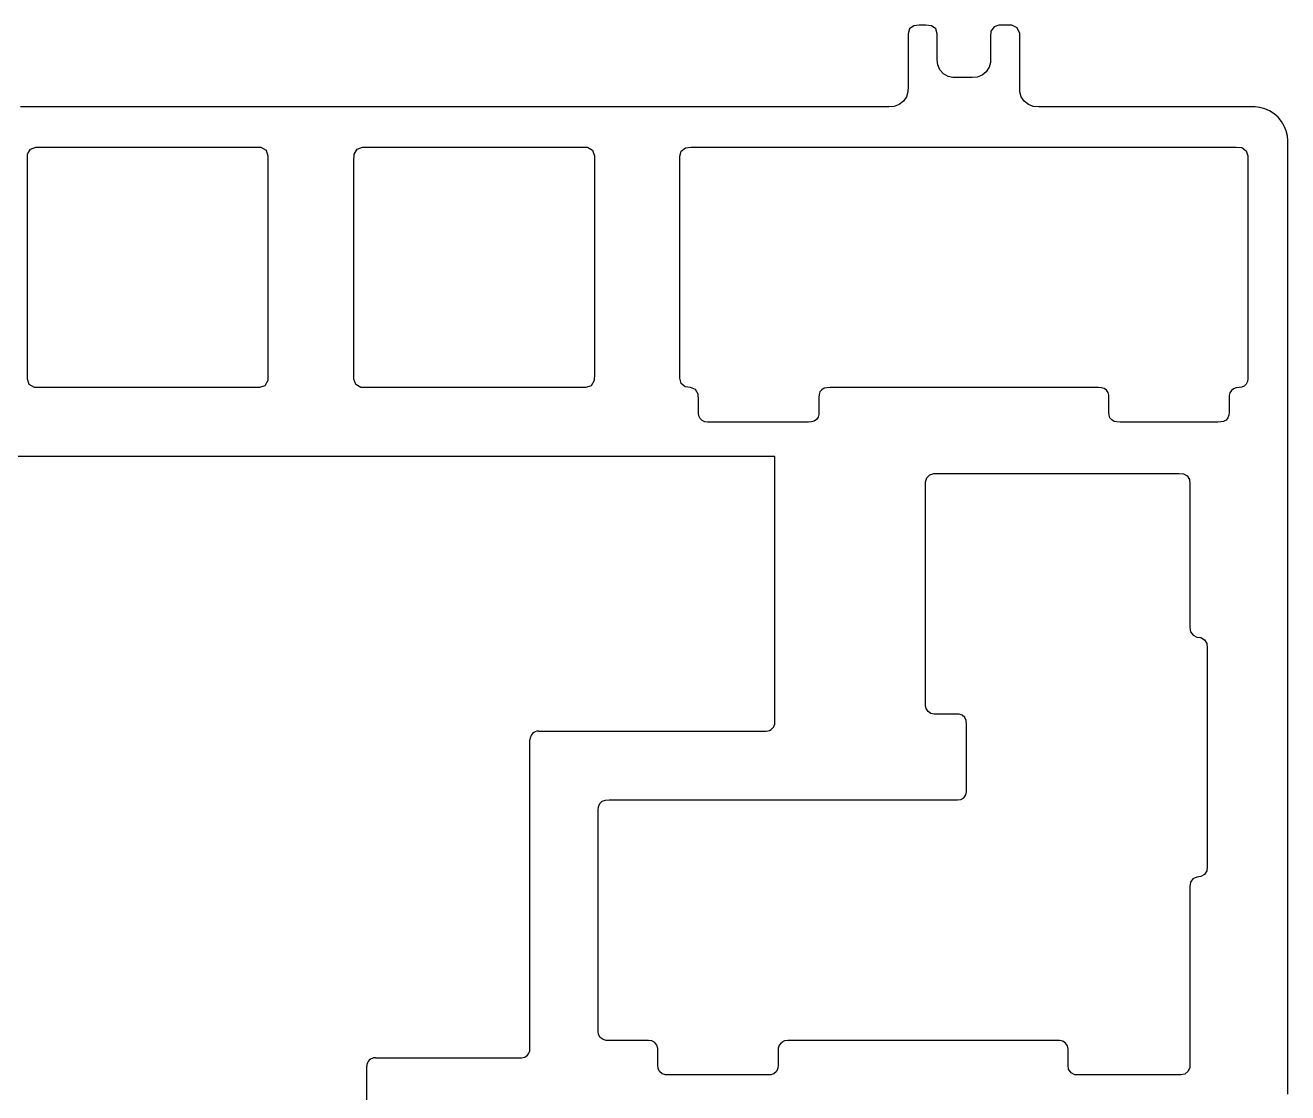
# Model space of a CAD drawing. Extents: x 82 to 366, y 80 to 184.
# Drawn here: x 292.8 to 366.3, y 121.8 to 184 of the extents above; entities that cross this region are included whole.
import ezdxf

# ---------------------------------------------------------------- set-up
doc = ezdxf.new("R2010")
doc.units = 0
doc.layers.get('0').update_dxf_attribs({"linetype": 'CONTINUOUS'})
doc.layers.add('레이어_01', color=18, linetype='CONTINUOUS')

msp = doc.modelspace()

# ---------------------------------------------------------------- linework, layer by layer
for p, q in [((336.425, 158.862), (111.925, 158.862)), ((336.425, 143.371), (336.425, 158.862)), ((322.675, 142.871), (335.925, 142.871)), ((322.175, 124.362), (322.175, 142.371)), ((313.175, 123.862), (321.675, 123.862)), ((312.675, 105.362), (312.675, 123.362))]:
    msp.add_line(p, q)
for centre, start, end in [((335.925, 143.371), 270, 0), ((322.675, 142.371), 90, 180), ((321.675, 124.362), 270, 0), ((313.175, 123.362), 90, 180)]:
    msp.add_arc(centre, 0.5, start, end)
at = {"layer": '레이어_01', "color": 7}
for points in [[(366.274878, 121.736114), (366.274878, 122.118981), (366.274878, 122.501847), (366.274878, 122.884714), (366.274878, 123.267581), (366.274878, 123.650448), (366.274878, 124.033314), (366.274878, 124.416181), (366.274878, 124.799048), (366.274878, 125.181915), (366.274878, 125.564781), (366.274878, 125.947648), (366.274878, 126.330515), (366.274878, 126.713382), (366.274878, 127.096248), (366.274878, 127.479115), (366.274878, 127.861982), (366.274878, 128.244849), (366.274878, 128.627715), (366.274878, 129.010582), (366.274878, 129.393449), (366.274878, 129.776316), (366.274878, 130.159182), (366.274878, 130.542049), (366.274878, 130.924916), (366.274878, 131.307783), (366.274878, 131.690649), (366.274878, 132.073516), (366.274878, 132.456383), (366.274878, 132.83925), (366.274878, 133.222116), (366.274878, 133.604983), (366.274878, 133.98785), (366.274878, 134.370716), (366.274878, 134.753583), (366.274878, 135.13645), (366.274878, 135.519317), (366.274878, 135.902183), (366.274878, 136.28505), (366.274878, 136.667917), (366.274878, 137.050784), (366.274878, 137.43365), (366.274878, 137.816517), (366.274878, 138.199384), (366.274878, 138.582251), (366.274878, 138.965117), (366.274878, 139.347984), (366.274878, 139.730851), (366.274878, 140.113718), (366.274878, 140.496584), (366.274878, 140.879451), (366.274878, 141.262318), (366.274878, 141.645185), (366.274878, 142.028051), (366.274878, 142.410918), (366.274878, 142.793785), (366.274878, 143.176652), (366.274878, 143.559518), (366.274878, 143.942385), (366.274878, 144.325252), (366.274878, 144.708119), (366.274878, 145.090985), (366.274878, 145.473852), (366.274878, 145.856719), (366.274878, 146.239586), (366.274878, 146.622452), (366.274878, 147.005319), (366.274878, 147.388186), (366.274878, 147.771053), (366.274878, 148.153919), (366.274878, 148.536786), (366.274878, 148.919653), (366.274878, 149.30252), (366.274878, 149.685386), (366.274878, 150.068253), (366.274878, 150.45112), (366.274878, 150.833987), (366.274878, 151.216853), (366.274878, 151.59972), (366.274878, 151.982587), (366.274878, 152.365454), (366.274878, 152.74832), (366.274878, 153.131187), (366.274878, 153.514054), (366.274878, 153.896921), (366.274878, 154.279787), (366.274878, 154.662654), (366.274878, 155.045521), (366.274878, 155.428387), (366.274878, 155.811254), (366.274878, 156.194121), (366.274878, 156.576988), (366.274878, 156.959854), (366.274878, 157.342721), (366.274878, 157.725588), (366.274878, 158.108455), (366.274878, 158.491321), (366.274878, 158.874188), (366.274878, 159.257055), (366.274878, 159.639922), (366.274878, 160.022788), (366.274878, 160.405655), (366.274878, 160.788522), (366.274878, 161.171389), (366.274878, 161.554255), (366.274878, 161.937122), (366.274878, 162.319989), (366.274878, 162.702856), (366.274878, 163.085722), (366.274878, 163.468589), (366.274878, 163.851456), (366.274878, 164.234323), (366.274878, 164.617189), (366.274878, 165.000056), (366.274878, 165.382923), (366.274878, 165.76579), (366.274878, 166.148656), (366.274878, 166.531523), (366.274877, 166.91439), (366.274877, 167.297257), (366.274877, 167.680123), (366.274877, 168.06299), (366.274877, 168.445857), (366.274877, 168.828724), (366.274877, 169.21159), (366.274877, 169.594457), (366.274877, 169.977324), (366.274877, 170.360191), (366.274877, 170.743057), (366.274877, 171.125924), (366.274877, 171.508791), (366.274877, 171.891658), (366.274877, 172.274524), (366.274877, 172.657391), (366.274877, 173.040258), (366.274877, 173.423125), (366.274877, 173.805991), (366.274877, 174.188858), (366.274877, 174.571725), (366.274877, 174.954591), (366.274877, 175.337458), (366.274877, 175.720325), (366.274877, 176.103192), (366.274877, 176.486058), (366.274877, 176.868925), (366.274682, 177.240326), (366.251282, 177.518684), (366.185419, 177.803839), (366.073869, 178.086233), (365.916326, 178.355023), (365.71592, 178.599239), (365.479177, 178.809139), (365.215342, 178.977458), (364.935216, 179.100217), (364.649788, 179.17692), (364.369012, 179.210157), (364.023924, 179.212373), (363.641058, 179.212373), (363.258191, 179.212373), (362.875324, 179.212373), (362.492457, 179.212373), (362.109591, 179.212373), (361.726724, 179.212373), (361.343857, 179.212373), (360.96099, 179.212373), (360.578124, 179.212373), (360.195257, 179.212373), (359.81239, 179.212373), (359.429523, 179.212373), (359.046657, 179.212373), (358.66379, 179.212373), (358.280923, 179.212373), (357.898056, 179.212373), (357.51519, 179.212373), (357.132323, 179.212373), (356.749456, 179.212373), (356.366589, 179.212373), (355.983723, 179.212373), (355.600856, 179.212373), (355.217989, 179.212373), (354.835123, 179.212373), (354.452256, 179.212373), (354.069389, 179.212373), (353.686522, 179.212373), (353.303656, 179.212373), (352.920789, 179.212373), (352.537922, 179.212373), (352.155055, 179.212373), (351.772189, 179.212373), (351.466446, 179.234338), (351.184557, 179.340834), (350.938335, 179.535987), (350.765685, 179.796008), (350.683667, 180.080116), (350.674882, 180.412526), (350.674882, 180.795393), (350.674883, 181.17826), (350.674883, 181.561127), (350.674883, 181.943993), (350.674884, 182.32686), (350.674884, 182.709727), (350.674885, 183.092594), (350.674563, 183.474045), (350.536197, 183.801719), (350.215174, 183.954473), (349.83535, 183.956099), (349.458944, 183.955844), (349.180813, 183.860476), (348.999762, 183.611847), (348.974885, 183.285096), (348.974885, 182.90223), (348.974885, 182.519363), (348.974885, 182.136496), (348.968824, 181.796156), (348.893948, 181.511978), (348.728236, 181.248471), (348.486679, 181.046982), (348.206055, 180.933177), (347.90809, 180.906091), (347.525224, 180.906091), (347.142357, 180.906091), (346.792029, 180.909529), (346.508074, 180.975795), (346.240664, 181.13294), (346.031672, 181.368512), (345.908964, 181.647254), (345.874885, 181.93582), (345.874885, 182.318687), (345.874885, 182.701553), (345.874885, 183.08442), (345.874822, 183.464035), (345.78462, 183.74266), (345.538979, 183.928405), (345.215097, 183.956099), (344.83223, 183.956099), (344.508976, 183.92777), (344.264002, 183.741012), (344.174923, 183.462298), (344.174885, 183.081976), (344.174884, 182.69911), (344.174884, 182.316243), (344.174883, 181.933376), (344.174883, 181.550509), (344.174883, 181.167643), (344.174882, 180.784776), (344.174882, 180.401909), (344.165034, 180.072376), (344.080547, 179.788378), (343.905553, 179.529643), (343.657815, 179.336716), (343.375584, 179.232721), (343.067206, 179.212373), (342.68434, 179.212373), (342.301473, 179.212373), (341.918606, 179.212373), (341.535739, 179.212373), (341.152873, 179.212373), (340.770006, 179.212373), (340.387139, 179.212373), (340.004272, 179.212373), (339.621406, 179.212373), (339.238539, 179.212373), (338.855672, 179.212373), (338.472805, 179.212373), (338.089939, 179.212373), (337.707072, 179.212373), (337.324205, 179.212373), (336.941338, 179.212373), (336.558472, 179.212373), (336.175605, 179.212373), (335.792738, 179.212373), (335.409872, 179.212373), (335.027005, 179.212373), (334.644138, 179.212373), (334.261271, 179.212373), (333.878405, 179.212373), (333.495538, 179.212373), (333.112671, 179.212373), (332.729804, 179.212373), (332.346938, 179.212373), (331.964071, 179.212373), (331.581204, 179.212373), (331.198337, 179.212373), (330.815471, 179.212373), (330.432604, 179.212373), (330.049737, 179.212373), (329.66687, 179.212373), (329.284004, 179.212373), (328.901137, 179.212373), (328.51827, 179.212373), (328.135403, 179.212373), (327.752537, 179.212373), (327.36967, 179.212373), (326.986803, 179.212373), (326.603936, 179.212373), (326.22107, 179.212373), (325.838203, 179.212373), (325.455336, 179.212373), (325.072469, 179.212373), (324.689603, 179.212373), (324.306736, 179.212373), (323.923869, 179.212373), (323.541002, 179.212373), (323.158136, 179.212373), (322.775269, 179.212373), (322.392402, 179.212373), (322.009535, 179.212373), (321.626669, 179.212373), (321.243802, 179.212373), (320.860935, 179.212373), (320.478068, 179.212373), (320.095202, 179.212373), (319.712335, 179.212373), (319.329468, 179.212373), (318.946601, 179.212373), (318.563735, 179.212373), (318.180868, 179.212373), (317.798001, 179.212373), (317.415134, 179.212373), (317.032268, 179.212373), (316.649401, 179.212373), (316.266534, 179.212373), (315.883668, 179.212373), (315.500801, 179.212373), (315.117934, 179.212373), (314.735067, 179.212373), (314.352201, 179.212373), (313.969334, 179.212373), (313.586467, 179.212373), (313.2036, 179.212373), (312.820734, 179.212373), (312.437867, 179.212373), (312.055, 179.212373), (311.672133, 179.212373), (311.289267, 179.212373), (310.9064, 179.212373), (310.523533, 179.212373), (310.140666, 179.212373), (309.7578, 179.212373), (309.374933, 179.212373), (308.992066, 179.212373), (308.609199, 179.212373), (308.226333, 179.212373), (307.843466, 179.212373), (307.460599, 179.212373), (307.077732, 179.212373), (306.694866, 179.212373), (306.311999, 179.212373), (305.929132, 179.212373), (305.546265, 179.212373), (305.163399, 179.212373), (304.780532, 179.212373), (304.397665, 179.212373), (304.014798, 179.212373), (303.631932, 179.212373), (303.249065, 179.212373), (302.866198, 179.212373), (302.483331, 179.212373), (302.100465, 179.212373), (301.717598, 179.212373), (301.334731, 179.212373), (300.951864, 179.212373), (300.568998, 179.212373), (300.186131, 179.212373), (299.803264, 179.212373), (299.420397, 179.212373), (299.037531, 179.212373), (298.654664, 179.212373), (298.271797, 179.212373), (297.88893, 179.212373), (297.506064, 179.212373), (297.123197, 179.212373), (296.74033, 179.212373), (296.357464, 179.212373), (295.974597, 179.212373), (295.59173, 179.212373), (295.208863, 179.212373), (294.825997, 179.212373), (294.44313, 179.212373), (294.060263, 179.212373), (293.677396, 179.212373), (293.29453, 179.212373), (292.911663, 179.212373), (292.528796, 179.212373)], [(306.424877, 162.862373), (305.987377, 162.862373), (305.549877, 162.862373), (305.112377, 162.862373), (304.674877, 162.862373), (304.237377, 162.862373), (303.799877, 162.862373), (303.362377, 162.862373), (302.924877, 162.862373), (302.487377, 162.862373), (302.049877, 162.862373), (301.612377, 162.862373), (301.174877, 162.862373), (300.737377, 162.862373), (300.299877, 162.862373), (299.862377, 162.862373), (299.424877, 162.862373), (298.987377, 162.862373), (298.549877, 162.862373), (298.112377, 162.862373), (297.674877, 162.862373), (297.237377, 162.862373), (296.799877, 162.862373), (296.362377, 162.862373), (295.924877, 162.862373), (295.487377, 162.862373), (295.049877, 162.862373), (294.612377, 162.862373), (294.174877, 162.862373), (293.737377, 162.862373), (293.333896, 162.870721), (293.036701, 163.047224), (292.924877, 163.362373), (292.924877, 163.799873), (292.924877, 164.237373), (292.924877, 164.674873), (292.924877, 165.112373), (292.924877, 165.549873), (292.924877, 165.987373), (292.924877, 166.424873), (292.924877, 166.862373), (292.924877, 167.299873), (292.924877, 167.737373), (292.924877, 168.174873), (292.924877, 168.612373), (292.924877, 169.049873), (292.924877, 169.487373), (292.924877, 169.924873), (292.924877, 170.362373), (292.924877, 170.799873), (292.924877, 171.237373), (292.924877, 171.674873), (292.924877, 172.112373), (292.924877, 172.549873), (292.924877, 172.987373), (292.924877, 173.424873), (292.924877, 173.862373), (292.924877, 174.299873), (292.924877, 174.737373), (292.924877, 175.174873), (292.924877, 175.612373), (292.924877, 176.049873), (292.933225, 176.453355), (293.109728, 176.75055), (293.424877, 176.862373)], [(293.424877, 176.862373), (293.862377, 176.862373), (294.299877, 176.862373), (294.737377, 176.862373), (295.174877, 176.862373), (295.612377, 176.862373), (296.049877, 176.862373), (296.487377, 176.862373), (296.924877, 176.862373), (297.362377, 176.862373), (297.799877, 176.862373), (298.237377, 176.862373), (298.674877, 176.862373), (299.112377, 176.862373), (299.549877, 176.862373), (299.987377, 176.862373), (300.424877, 176.862373), (300.862377, 176.862373), (301.299877, 176.862373), (301.737377, 176.862373), (302.174877, 176.862373), (302.612377, 176.862373), (303.049877, 176.862373), (303.487377, 176.862373), (303.924877, 176.862373), (304.362377, 176.862373), (304.799877, 176.862373), (305.237377, 176.862373), (305.674877, 176.862373), (306.112377, 176.862373), (306.515859, 176.854026), (306.813054, 176.677522), (306.924877, 176.362373), (306.924877, 175.924873), (306.924877, 175.487373), (306.924877, 175.049873), (306.924877, 174.612373), (306.924877, 174.174873), (306.924877, 173.737373), (306.924877, 173.299873), (306.924877, 172.862373), (306.924877, 172.424873), (306.924877, 171.987373), (306.924877, 171.549873), (306.924877, 171.112373), (306.924877, 170.674873), (306.924877, 170.237373), (306.924877, 169.799873), (306.924877, 169.362373), (306.924877, 168.924873), (306.924877, 168.487373), (306.924877, 168.049873), (306.924877, 167.612373), (306.924877, 167.174873), (306.924877, 166.737373), (306.924877, 166.299873), (306.924877, 165.862373), (306.924877, 165.424873), (306.924877, 164.987373), (306.924877, 164.549873), (306.924877, 164.112373), (306.924877, 163.674873), (306.91653, 163.271392), (306.740026, 162.974197), (306.424877, 162.862373)], [(325.424877, 162.862373), (324.987377, 162.862373), (324.549877, 162.862373), (324.112377, 162.862373), (323.674877, 162.862373), (323.237377, 162.862373), (322.799877, 162.862373), (322.362377, 162.862373), (321.924877, 162.862373), (321.487377, 162.862373), (321.049877, 162.862373), (320.612377, 162.862373), (320.174877, 162.862373), (319.737377, 162.862373), (319.299877, 162.862373), (318.862377, 162.862373), (318.424877, 162.862373), (317.987377, 162.862373), (317.549877, 162.862373), (317.112377, 162.862373), (316.674877, 162.862373), (316.237377, 162.862373), (315.799877, 162.862373), (315.362377, 162.862373), (314.924877, 162.862373), (314.487377, 162.862373), (314.049877, 162.862373), (313.612377, 162.862373), (313.174877, 162.862373), (312.737377, 162.862373), (312.333896, 162.870721), (312.036701, 163.047224), (311.924877, 163.362373), (311.924877, 163.799873), (311.924877, 164.237373), (311.924877, 164.674873), (311.924877, 165.112373), (311.924877, 165.549873), (311.924877, 165.987373), (311.924877, 166.424873), (311.924877, 166.862373), (311.924877, 167.299873), (311.924877, 167.737373), (311.924877, 168.174873), (311.924877, 168.612373), (311.924877, 169.049873), (311.924877, 169.487373), (311.924877, 169.924873), (311.924877, 170.362373), (311.924877, 170.799873), (311.924877, 171.237373), (311.924877, 171.674873), (311.924877, 172.112373), (311.924877, 172.549873), (311.924877, 172.987373), (311.924877, 173.424873), (311.924877, 173.862373), (311.924877, 174.299873), (311.924877, 174.737373), (311.924877, 175.174873), (311.924877, 175.612373), (311.924877, 176.049873), (311.933225, 176.453355), (312.109728, 176.75055), (312.424877, 176.862373)], [(312.424877, 176.862373), (312.862377, 176.862373), (313.299877, 176.862373), (313.737377, 176.862373), (314.174877, 176.862373), (314.612377, 176.862373), (315.049877, 176.862373), (315.487377, 176.862373), (315.924877, 176.862373), (316.362377, 176.862373), (316.799877, 176.862373), (317.237377, 176.862373), (317.674877, 176.862373), (318.112377, 176.862373), (318.549877, 176.862373), (318.987377, 176.862373), (319.424877, 176.862373), (319.862377, 176.862373), (320.299877, 176.862373), (320.737377, 176.862373), (321.174877, 176.862373), (321.612377, 176.862373), (322.049877, 176.862373), (322.487377, 176.862373), (322.924877, 176.862373), (323.362377, 176.862373), (323.799877, 176.862373), (324.237377, 176.862373), (324.674877, 176.862373), (325.112377, 176.862373), (325.515859, 176.854026), (325.813054, 176.677522), (325.924877, 176.362373), (325.924877, 175.924873), (325.924877, 175.487373), (325.924877, 175.049873), (325.924877, 174.612373), (325.924877, 174.174873), (325.924877, 173.737373), (325.924877, 173.299873), (325.924877, 172.862373), (325.924877, 172.424873), (325.924877, 171.987373), (325.924877, 171.549873), (325.924877, 171.112373), (325.924877, 170.674873), (325.924877, 170.237373), (325.924877, 169.799873), (325.924877, 169.362373), (325.924877, 168.924873), (325.924877, 168.487373), (325.924877, 168.049873), (325.924877, 167.612373), (325.924877, 167.174873), (325.924877, 166.737373), (325.924877, 166.299873), (325.924877, 165.862373), (325.924877, 165.424873), (325.924877, 164.987373), (325.924877, 164.549873), (325.924877, 164.112373), (325.924877, 163.674873), (325.91653, 163.271392), (325.740026, 162.974197), (325.424877, 162.862373)], [(331.986877, 161.362373), (331.986877, 161.754069), (331.986877, 162.145764), (331.970133, 162.490685), (331.799273, 162.752769), (331.516574, 162.861491), (331.206122, 162.901441), (330.968524, 163.10952), (330.899877, 163.408936), (330.899877, 163.800631), (330.899877, 164.192326), (330.899877, 164.584022), (330.899877, 164.975717), (330.899877, 165.367412), (330.899877, 165.759108), (330.899877, 166.150803), (330.899877, 166.542498), (330.899877, 166.934194), (330.899877, 167.325889), (330.899877, 167.717584), (330.899877, 168.10928), (330.899877, 168.500975), (330.899877, 168.89267), (330.899877, 169.284365), (330.899877, 169.676061), (330.899877, 170.067756), (330.899877, 170.459451), (330.899877, 170.851147), (330.899877, 171.242842), (330.899877, 171.634537), (330.899877, 172.026233), (330.899877, 172.417928), (330.899877, 172.809623), (330.899877, 173.201319), (330.899877, 173.593014), (330.899877, 173.984709), (330.899877, 174.376405), (330.899877, 174.7681), (330.899877, 175.159795), (330.899877, 175.55149), (330.899877, 175.943186), (330.899877, 176.334881), (330.976607, 176.628536), (331.22019, 176.82897), (331.547471, 176.862373), (331.939166, 176.862373), (332.330862, 176.862373), (332.722557, 176.862373), (333.114252, 176.862373), (333.505948, 176.862373), (333.897643, 176.862373), (334.289338, 176.862373), (334.681033, 176.862373), (335.072729, 176.862373), (335.464424, 176.862373), (335.856119, 176.862373), (336.247815, 176.862373), (336.63951, 176.862373), (337.031205, 176.862373), (337.422901, 176.862373), (337.814596, 176.862373), (338.206291, 176.862373), (338.597987, 176.862373), (338.989682, 176.862373), (339.381377, 176.862373), (339.773073, 176.862373), (340.164768, 176.862373), (340.556463, 176.862373), (340.948158, 176.862373), (341.339854, 176.862373), (341.731549, 176.862373), (342.123244, 176.862373), (342.51494, 176.862373), (342.906635, 176.862373), (343.29833, 176.862373), (343.690026, 176.862373), (344.081721, 176.862373), (344.473416, 176.862373), (344.865112, 176.862373), (345.256807, 176.862373), (345.648502, 176.862373), (346.040198, 176.862373), (346.431893, 176.862373), (346.823588, 176.862373), (347.215283, 176.862373), (347.606979, 176.862373), (347.998674, 176.862373), (348.390369, 176.862373), (348.782065, 176.862373), (349.17376, 176.862373), (349.565455, 176.862373), (349.957151, 176.862373), (350.348846, 176.862373), (350.740541, 176.862373), (351.132237, 176.862373), (351.523932, 176.862373), (351.915627, 176.862373), (352.307323, 176.862373), (352.699018, 176.862373), (353.090713, 176.862373), (353.482408, 176.862373), (353.874104, 176.862373), (354.265799, 176.862373), (354.657494, 176.862373), (355.04919, 176.862373), (355.440885, 176.862373), (355.83258, 176.862373), (356.224276, 176.862373), (356.615971, 176.862373), (357.007666, 176.862373), (357.399362, 176.862373), (357.791057, 176.862373), (358.182752, 176.862373), (358.574448, 176.862373), (358.966143, 176.862373), (359.357838, 176.862373), (359.749533, 176.862373), (360.141229, 176.862373), (360.532924, 176.862373), (360.924619, 176.862373), (361.316315, 176.862373), (361.70801, 176.862373), (362.099705, 176.862373), (362.491401, 176.862373), (362.883096, 176.862373), (363.274791, 176.862373), (363.609159, 176.836324), (363.860721, 176.647343), (363.949877, 176.362373)], [(363.949877, 176.362373), (363.949877, 176.159393), (363.949877, 175.956412), (363.949877, 175.753432), (363.949877, 175.550451), (363.949877, 175.347471), (363.949877, 175.14449), (363.949877, 174.94151), (363.949877, 174.73853), (363.949877, 174.535549), (363.949877, 174.332569), (363.949877, 174.129588), (363.949877, 173.926608), (363.949877, 173.723627), (363.949877, 173.520647), (363.949877, 173.317666), (363.949877, 173.114686), (363.949877, 172.911705), (363.949877, 172.708725), (363.949877, 172.505744), (363.949877, 172.302764), (363.949877, 172.099783), (363.949877, 171.896803), (363.949877, 171.693823), (363.949877, 171.490842), (363.949877, 171.287862), (363.949877, 171.084881), (363.949877, 170.881901), (363.949877, 170.67892), (363.949877, 170.47594), (363.949877, 170.272959), (363.949877, 170.069979), (363.949877, 169.866998), (363.949877, 169.664018), (363.949877, 169.461037), (363.949877, 169.258057), (363.949877, 169.055076), (363.949877, 168.852096), (363.949877, 168.649115), (363.949877, 168.446135), (363.949877, 168.243155), (363.949877, 168.040174), (363.949877, 167.837194), (363.949877, 167.634213), (363.949877, 167.431233), (363.949877, 167.228252), (363.949877, 167.025272), (363.949877, 166.822291), (363.949877, 166.619311), (363.949877, 166.41633), (363.949877, 166.21335), (363.949877, 166.010369), (363.949877, 165.807389), (363.949877, 165.604408), (363.949877, 165.401428), (363.949877, 165.198448), (363.949877, 164.995467), (363.949877, 164.792487), (363.949877, 164.589506), (363.949877, 164.386526), (363.949877, 164.183545), (363.949877, 163.980565), (363.949877, 163.777584), (363.949877, 163.574604), (363.949877, 163.371623), (363.929222, 163.220144), (363.858357, 163.074025), (363.740638, 162.955608), (363.59479, 162.883834), (363.444225, 162.862373), (363.274396, 162.854482), (363.124558, 162.801923), (362.993538, 162.699402), (362.903903, 162.560723), (362.865168, 162.41018), (362.862877, 162.225838), (362.862877, 162.022858), (362.862877, 161.819877), (362.862877, 161.616897), (362.862877, 161.413916), (362.850477, 161.25171), (362.79035, 161.103015), (362.681288, 160.976868), (362.539248, 160.894513), (362.389049, 160.863059), (362.196537, 160.862373), (361.993557, 160.862373), (361.790576, 160.862373), (361.587596, 160.862373), (361.384616, 160.862373), (361.181635, 160.862373), (360.978655, 160.862373), (360.775674, 160.862373), (360.572694, 160.862373), (360.369713, 160.862373), (360.166733, 160.862373), (359.963752, 160.862373), (359.760772, 160.862373), (359.557791, 160.862373), (359.354811, 160.862373), (359.15183, 160.862373), (358.94885, 160.862373), (358.745869, 160.862373), (358.542889, 160.862373), (358.339908, 160.862373), (358.136928, 160.862373), (357.933948, 160.862373), (357.730967, 160.862373), (357.527987, 160.862373), (357.325006, 160.862373), (357.122026, 160.862373), (356.919045, 160.862373), (356.716065, 160.862373), (356.513084, 160.862373), (356.325029, 160.863808), (356.174584, 160.899183), (356.034294, 160.985501), (355.928731, 161.114347), (355.872704, 161.263729), (355.862877, 161.430049), (355.862877, 161.63303), (355.862877, 161.83601), (355.862877, 162.03899), (355.862877, 162.241971), (355.859309, 162.421999), (355.816571, 162.57252), (355.72308, 162.70915), (355.589633, 162.807999), (355.439402, 162.856483), (355.265397, 162.862373), (355.062416, 162.862373), (354.859436, 162.862373), (354.656455, 162.862373), (354.453475, 162.862373), (354.250494, 162.862373), (354.047514, 162.862373), (353.844533, 162.862373), (353.641553, 162.862373), (353.438573, 162.862373), (353.235592, 162.862373), (353.032612, 162.862373), (352.829631, 162.862373), (352.626651, 162.862373), (352.42367, 162.862373), (352.22069, 162.862373), (352.017709, 162.862373), (351.814729, 162.862373), (351.611748, 162.862373), (351.408768, 162.862373), (351.205787, 162.862373), (351.002807, 162.862373), (350.799826, 162.862373), (350.596846, 162.862373), (350.393866, 162.862373), (350.190885, 162.862373), (349.987905, 162.862373), (349.784924, 162.862373), (349.581944, 162.862373), (349.378963, 162.862373), (349.175983, 162.862373), (348.973002, 162.862373), (348.770022, 162.862373), (348.567041, 162.862373), (348.364061, 162.862373), (348.16108, 162.862373), (347.9581, 162.862373), (347.755119, 162.862373), (347.552139, 162.862373), (347.349158, 162.862373), (347.146178, 162.862373), (346.943198, 162.862373), (346.740217, 162.862373), (346.537237, 162.862373), (346.334256, 162.862373), (346.131276, 162.862373), (345.928295, 162.862373), (345.725315, 162.862373), (345.522334, 162.862373), (345.319354, 162.862373), (345.116373, 162.862373), (344.913393, 162.862373), (344.710412, 162.862373), (344.507432, 162.862373), (344.304451, 162.862373), (344.101471, 162.862373), (343.898491, 162.862373), (343.69551, 162.862373), (343.49253, 162.862373), (343.289549, 162.862373), (343.086569, 162.862373), (342.883588, 162.862373), (342.680608, 162.862373), (342.477627, 162.862373), (342.274647, 162.862373), (342.071666, 162.862373), (341.868686, 162.862373), (341.665705, 162.862373), (341.462725, 162.862373), (341.259744, 162.862373), (341.056764, 162.862373), (340.853783, 162.862373), (340.650803, 162.862373), (340.447823, 162.862373), (340.244842, 162.862373), (340.041862, 162.862373), (339.838881, 162.862373), (339.635901, 162.862373), (339.448169, 162.860873), (339.297711, 162.825208), (339.157556, 162.738602), (339.052254, 162.609563), (338.996528, 162.460136), (338.986877, 162.293514), (338.986877, 162.090533), (338.986877, 161.887553), (338.986877, 161.684573), (338.986877, 161.481592), (338.983204, 161.301878), (338.940171, 161.151364), (338.846399, 161.014891), (338.71278, 160.916315), (338.562527, 160.868129), (338.388213, 160.862373), (338.185233, 160.862373), (337.982252, 160.862373), (337.779272, 160.862373), (337.576291, 160.862373), (337.373311, 160.862373), (337.17033, 160.862373), (336.96735, 160.862373), (336.764369, 160.862373), (336.561389, 160.862373), (336.358408, 160.862373), (336.155428, 160.862373), (335.952448, 160.862373), (335.749467, 160.862373), (335.546487, 160.862373), (335.343506, 160.862373), (335.140526, 160.862373), (334.937545, 160.862373), (334.734565, 160.862373), (334.531584, 160.862373), (334.328604, 160.862373), (334.125623, 160.862373), (333.922643, 160.862373), (333.719662, 160.862373), (333.516682, 160.862373), (333.313701, 160.862373), (333.110721, 160.862373), (332.907741, 160.862373), (332.70476, 160.862373), (332.50178, 160.862373), (332.348867, 160.881798), (332.202338, 160.951232), (332.082835, 161.06784), (332.009634, 161.213245), (331.986877, 161.362373)], [(345.197377, 144.362373), (345.197377, 144.672658), (345.197377, 144.982942), (345.197377, 145.293226), (345.197377, 145.603511), (345.197377, 145.913795), (345.197377, 146.22408), (345.197377, 146.534364), (345.197377, 146.844648), (345.197377, 147.154933), (345.197377, 147.465217), (345.197377, 147.775501), (345.197377, 148.085786), (345.197377, 148.39607), (345.197377, 148.706355), (345.197377, 149.016639), (345.197377, 149.326923), (345.197377, 149.637208), (345.197377, 149.947492), (345.197377, 150.257776), (345.197377, 150.568061), (345.197377, 150.878345), (345.197377, 151.18863), (345.197377, 151.498914), (345.197377, 151.809198), (345.197377, 152.119483), (345.197377, 152.429767), (345.197377, 152.740051), (345.197377, 153.050336), (345.197377, 153.36062), (345.197377, 153.670905), (345.197377, 153.981189), (345.197377, 154.291473), (345.197377, 154.601758), (345.197377, 154.912042), (345.197377, 155.222326), (345.197377, 155.532611), (345.197377, 155.842895), (345.197377, 156.15318), (345.197377, 156.463464), (345.197377, 156.773748), (345.197377, 157.084033), (345.197897, 157.385162), (345.264832, 157.613182), (345.44287, 157.792752), (345.6708, 157.861666), (345.970458, 157.862373), (346.280743, 157.862373), (346.591027, 157.862373), (346.901312, 157.862373), (347.211596, 157.862373), (347.52188, 157.862373), (347.832165, 157.862373), (348.142449, 157.862373), (348.452733, 157.862373), (348.763018, 157.862373), (349.073302, 157.862373), (349.383587, 157.862373), (349.693871, 157.862373), (350.004155, 157.862373), (350.31444, 157.862373), (350.624724, 157.862373), (350.935008, 157.862373), (351.245293, 157.862373), (351.555577, 157.862373), (351.865862, 157.862373), (352.176146, 157.862373), (352.48643, 157.862373), (352.796715, 157.862373), (353.106999, 157.862373), (353.417283, 157.862373), (353.727568, 157.862373), (354.037852, 157.862373), (354.348137, 157.862373), (354.658421, 157.862373), (354.968705, 157.862373), (355.27899, 157.862373), (355.589274, 157.862373), (355.899558, 157.862373), (356.209843, 157.862373), (356.520127, 157.862373), (356.830412, 157.862373), (357.140696, 157.862373), (357.45098, 157.862373), (357.761265, 157.862373), (358.071549, 157.862373), (358.381833, 157.862373), (358.692118, 157.862373), (359.002402, 157.862373), (359.312687, 157.862373), (359.622971, 157.862373), (359.933255, 157.862373), (360.199344, 157.847582), (360.417359, 157.730151), (360.553098, 157.520099), (360.578627, 157.266608), (360.578627, 156.956323), (360.578627, 156.646039), (360.578627, 156.335755), (360.578627, 156.02547), (360.578627, 155.715186), (360.578627, 155.404901), (360.578627, 155.094617), (360.578627, 154.784333), (360.578627, 154.474048), (360.578627, 154.163764), (360.578627, 153.85348), (360.578627, 153.543195), (360.578627, 153.232911), (360.578627, 152.922626), (360.578627, 152.612342), (360.578627, 152.302058), (360.578627, 151.991773), (360.578627, 151.681489), (360.578627, 151.371205), (360.578627, 151.06092), (360.578627, 150.750636), (360.578627, 150.440351), (360.578627, 150.130067), (360.578627, 149.819783), (360.578627, 149.509498), (360.578627, 149.199214), (360.578627, 148.88893), (360.616334, 148.646888), (360.767672, 148.445829), (360.990837, 148.345141), (361.21776, 148.317625), (361.432102, 148.191005), (361.558821, 147.976706), (361.578627, 147.716939), (361.578627, 147.406655), (361.578627, 147.09637), (361.578627, 146.786086), (361.578627, 146.475801), (361.578627, 146.165517), (361.578627, 145.855233), (361.578627, 145.544948), (361.578627, 145.234664), (361.578627, 144.92438), (361.578627, 144.614095), (361.578627, 144.303811), (361.578627, 143.993526), (361.578627, 143.683242), (361.578627, 143.372958), (361.578627, 143.062673), (361.578627, 142.752389), (361.578627, 142.442105), (361.578627, 142.13182), (361.578627, 141.821536), (361.578627, 141.511251), (361.578627, 141.200967), (361.578627, 140.890683), (361.578627, 140.580398), (361.578627, 140.270114), (361.578627, 139.95983), (361.578627, 139.649545), (361.578627, 139.339261), (361.578627, 139.028976), (361.578627, 138.718692), (361.578627, 138.408408), (361.578627, 138.098123), (361.578627, 137.787839), (361.578627, 137.477555), (361.578627, 137.16727), (361.578627, 136.856986), (361.578627, 136.546701), (361.578627, 136.236417), (361.578627, 135.926133), (361.578627, 135.615848), (361.578627, 135.305564), (361.578627, 134.99528), (361.55601, 134.738694), (361.424686, 134.526481), (361.208407, 134.40451), (360.981526, 134.377854), (360.759634, 134.272397), (360.612631, 134.068612), (360.578627, 133.823289), (360.578627, 133.513005), (360.578627, 133.20272), (360.578627, 132.892436), (360.578627, 132.582151), (360.578627, 132.271867), (360.578627, 131.961583), (360.578627, 131.651298), (360.578627, 131.341014), (360.578627, 131.03073), (360.578627, 130.720445), (360.578627, 130.410161), (360.578627, 130.099876), (360.578627, 129.789592), (360.578627, 129.479308), (360.578627, 129.169023), (360.578627, 128.858739), (360.578627, 128.548455), (360.578627, 128.23817), (360.578627, 127.927886), (360.578627, 127.617601), (360.578627, 127.307317), (360.578627, 126.997033), (360.578627, 126.686748), (360.578627, 126.376464), (360.578627, 126.06618), (360.578627, 125.755895), (360.578627, 125.445611), (360.578627, 125.135326), (360.578627, 124.825042), (360.578627, 124.514758), (360.578627, 124.204473), (360.578627, 123.894189), (360.578627, 123.583905), (360.574493, 123.298207), (360.486, 123.072464), (360.2925, 122.910424), (360.059021, 122.862373), (359.748737, 122.862373), (359.438452, 122.862373), (359.128168, 122.862373), (358.817883, 122.862373), (358.507599, 122.862373), (358.197315, 122.862373), (357.88703, 122.862373), (357.576746, 122.862373), (357.266462, 122.862373), (356.956177, 122.862373), (356.645893, 122.862373), (356.335608, 122.862373), (356.025324, 122.862373), (355.71504, 122.862373), (355.404755, 122.862373), (355.094471, 122.862373), (354.784187, 122.862373), (354.473902, 122.862373), (354.163618, 122.862373), (353.890758, 122.872654), (353.669422, 122.980033), (353.524192, 123.18488), (353.491627, 123.43152), (353.491627, 123.741805), (353.491627, 124.052089), (353.491627, 124.362373)], [(353.491627, 124.362373), (353.457328, 124.544371), (353.348415, 124.712662), (353.181813, 124.82479), (352.999498, 124.862311), (352.755496, 124.862373), (352.50827, 124.862373), (352.261044, 124.862373), (352.013818, 124.862373), (351.766592, 124.862373), (351.519366, 124.862373), (351.27214, 124.862373), (351.024913, 124.862373), (350.777687, 124.862373), (350.530461, 124.862373), (350.283235, 124.862373), (350.036009, 124.862373), (349.788783, 124.862373), (349.541557, 124.862373), (349.29433, 124.862373), (349.047104, 124.862373), (348.799878, 124.862373), (348.552652, 124.862373), (348.305426, 124.862373), (348.0582, 124.862373), (347.810973, 124.862373), (347.563747, 124.862373), (347.316521, 124.862373), (347.069295, 124.862373), (346.822069, 124.862373), (346.574843, 124.862373), (346.327617, 124.862373), (346.08039, 124.862373), (345.833164, 124.862373), (345.585938, 124.862373), (345.338712, 124.862373), (345.091486, 124.862373), (344.84426, 124.862373), (344.597033, 124.862373), (344.349807, 124.862373), (344.102581, 124.862373), (343.855355, 124.862373), (343.608129, 124.862373), (343.360903, 124.862373), (343.113677, 124.862373), (342.86645, 124.862373), (342.619224, 124.862373), (342.371998, 124.862373), (342.124772, 124.862373), (341.877546, 124.862373), (341.63032, 124.862373), (341.383094, 124.862373), (341.135867, 124.862373), (340.888641, 124.862373), (340.641415, 124.862373), (340.394189, 124.862373), (340.146963, 124.862373), (339.899737, 124.862373), (339.65251, 124.862373), (339.405284, 124.862373), (339.158058, 124.862373), (338.910832, 124.862373), (338.663606, 124.862373), (338.41638, 124.862373), (338.169154, 124.862373), (337.921927, 124.862373), (337.674701, 124.862373), (337.427475, 124.862373), (337.180249, 124.862373), (336.981703, 124.844104), (336.805421, 124.754511), (336.675434, 124.599501), (336.618616, 124.416964), (336.615627, 124.190864), (336.615627, 123.943638), (336.615627, 123.696412), (336.615627, 123.449186), (336.601659, 123.245014), (336.518854, 123.066724), (336.368481, 122.931021), (336.186542, 122.867428), (335.966309, 122.862373), (335.719083, 122.862373), (335.471857, 122.862373), (335.224631, 122.862373), (334.977404, 122.862373), (334.730178, 122.862373), (334.482952, 122.862373), (334.235726, 122.862373), (333.9885, 122.862373), (333.741274, 122.862373), (333.494047, 122.862373), (333.246821, 122.862373), (332.999595, 122.862373), (332.752369, 122.862373), (332.505143, 122.862373), (332.257917, 122.862373), (332.010691, 122.862373), (331.763464, 122.862373), (331.516238, 122.862373), (331.269012, 122.862373), (331.021786, 122.862373), (330.77456, 122.862373), (330.527334, 122.862373), (330.280108, 122.862373), (330.055879, 122.865956), (329.873493, 122.924914), (329.719917, 123.056738), (329.632469, 123.233696), (329.615627, 123.434024), (329.615627, 123.68125), (329.615627, 123.928476), (329.615627, 124.175702), (329.613731, 124.405883), (329.561508, 124.588625), (329.435559, 124.746617), (329.260867, 124.840814), (329.066168, 124.862373), (328.818941, 124.862373), (328.571715, 124.862373), (328.324489, 124.862373), (328.077263, 124.862373), (327.830037, 124.862373), (327.582811, 124.862373), (327.335584, 124.862373), (327.088358, 124.862373), (326.841132, 124.862373), (326.609022, 124.863847), (326.426239, 124.913934), (326.266908, 125.037961), (326.170572, 125.211851), (326.147377, 125.404749), (326.147377, 125.651975), (326.147377, 125.899201), (326.147377, 126.146428), (326.147377, 126.393654), (326.147377, 126.64088), (326.147377, 126.888106), (326.147377, 127.135332), (326.147377, 127.382558), (326.147377, 127.629784), (326.147377, 127.877011), (326.147377, 128.124237), (326.147377, 128.371463), (326.147377, 128.618689), (326.147377, 128.865915), (326.147377, 129.113141), (326.147377, 129.360368), (326.147377, 129.607594), (326.147377, 129.85482), (326.147377, 130.102046), (326.147377, 130.349272), (326.147377, 130.596498), (326.147377, 130.843724), (326.147377, 131.090951), (326.147377, 131.338177), (326.147377, 131.585403), (326.147377, 131.832629), (326.147377, 132.079855), (326.147377, 132.327081), (326.147377, 132.574308), (326.147377, 132.821534), (326.147377, 133.06876), (326.147377, 133.315986), (326.147377, 133.563212), (326.147377, 133.810438), (326.147377, 134.057664), (326.147377, 134.304891), (326.147377, 134.552117), (326.147377, 134.799343), (326.147377, 135.046569), (326.147377, 135.293795), (326.147377, 135.541021), (326.147377, 135.788247), (326.147377, 136.035474), (326.147377, 136.2827), (326.147377, 136.529926), (326.147377, 136.777152), (326.147377, 137.024378), (326.147377, 137.271604), (326.147377, 137.518831), (326.147377, 137.766057), (326.147377, 138.013283), (326.147377, 138.260509), (326.158771, 138.468507), (326.236953, 138.647946), (326.384002, 138.787383), (326.565329, 138.855596), (326.781644, 138.862373), (327.02887, 138.862373), (327.276096, 138.862373), (327.523322, 138.862373), (327.770548, 138.862373), (328.017774, 138.862373), (328.265001, 138.862373), (328.512227, 138.862373), (328.759453, 138.862373), (329.006679, 138.862373), (329.253905, 138.862373), (329.501131, 138.862373), (329.748358, 138.862373), (329.995584, 138.862373), (330.24281, 138.862373), (330.490036, 138.862373), (330.737262, 138.862373), (330.984488, 138.862373), (331.231714, 138.862373), (331.478941, 138.862373), (331.726167, 138.862373), (331.973393, 138.862373), (332.220619, 138.862373), (332.467845, 138.862373), (332.715071, 138.862373), (332.962297, 138.862373), (333.209524, 138.862373), (333.45675, 138.862373), (333.703976, 138.862373), (333.951202, 138.862373), (334.198428, 138.862373), (334.445654, 138.862373), (334.692881, 138.862373), (334.940107, 138.862373), (335.187333, 138.862373), (335.434559, 138.862373), (335.681785, 138.862373), (335.929011, 138.862373), (336.176237, 138.862373), (336.423464, 138.862373), (336.67069, 138.862373), (336.917916, 138.862373), (337.165142, 138.862373), (337.412368, 138.862373), (337.659594, 138.862373), (337.906821, 138.862373), (338.154047, 138.862373), (338.401273, 138.862373), (338.648499, 138.862373), (338.895725, 138.862373), (339.142951, 138.862373), (339.390177, 138.862373), (339.637404, 138.862373), (339.88463, 138.862373), (340.131856, 138.862373), (340.379082, 138.862373), (340.626308, 138.862373), (340.873534, 138.862373), (341.12076, 138.862373), (341.367987, 138.862373), (341.615213, 138.862373), (341.862439, 138.862373), (342.109665, 138.862373), (342.356891, 138.862373), (342.604117, 138.862373), (342.851344, 138.862373), (343.09857, 138.862373), (343.345796, 138.862373), (343.593022, 138.862373), (343.840248, 138.862373), (344.087474, 138.862373), (344.3347, 138.862373), (344.581927, 138.862373), (344.829153, 138.862373), (345.076379, 138.862373), (345.323605, 138.862373), (345.570831, 138.862373), (345.818057, 138.862373), (346.065283, 138.862373), (346.31251, 138.862373), (346.559736, 138.862373), (346.806962, 138.862373), (347.054188, 138.862373), (347.242504, 138.889992), (347.414189, 138.991701), (347.533261, 139.154267), (347.577983, 139.336999), (347.578627, 139.574065), (347.578627, 139.821291), (347.578627, 140.068517), (347.578627, 140.315743), (347.578627, 140.56297), (347.578627, 140.810196), (347.578627, 141.057422), (347.578627, 141.304648), (347.578627, 141.551874), (347.578627, 141.7991), (347.578627, 142.046326), (347.578627, 142.293553), (347.578627, 142.540779), (347.578627, 142.788005), (347.578627, 143.035231), (347.578627, 143.282457), (347.563387, 143.48488), (347.478468, 143.662586), (347.32662, 143.796539), (347.144457, 143.858021), (346.922413, 143.862373), (346.675186, 143.862373), (346.42796, 143.862373), (346.180734, 143.862373), (345.933508, 143.862373), (345.689507, 143.862435), (345.507192, 143.899956), (345.340589, 144.012085), (345.231677, 144.180376), (345.197377, 144.362373)]]:
    msp.add_lwpolyline(points, dxfattribs=at)

doc.saveas('drawing.dxf')
